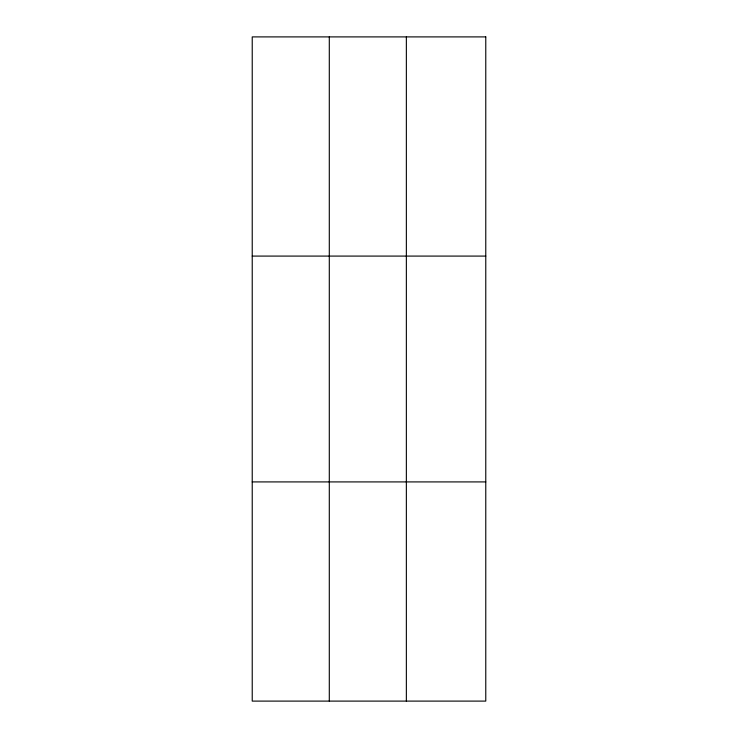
<?xml version="1.0" encoding="UTF-8"?>
<svg xmlns="http://www.w3.org/2000/svg" width="738" height="738" viewBox="0 0 738 738"><rect width="100%" height="100%" fill="white"/><g stroke="black" fill="none" stroke-linecap="round" stroke-linejoin="round"><path stroke-width="1.11" d="M329.296 36.9L329.296 701.1M406.361 36.9L406.361 701.1M252.23 256.086L485.77 256.086M252.23 481.914L485.77 481.914M485.77 36.9L485.77 701.1L252.23 701.1L252.23 36.9L485.77 36.9"/></g></svg>
